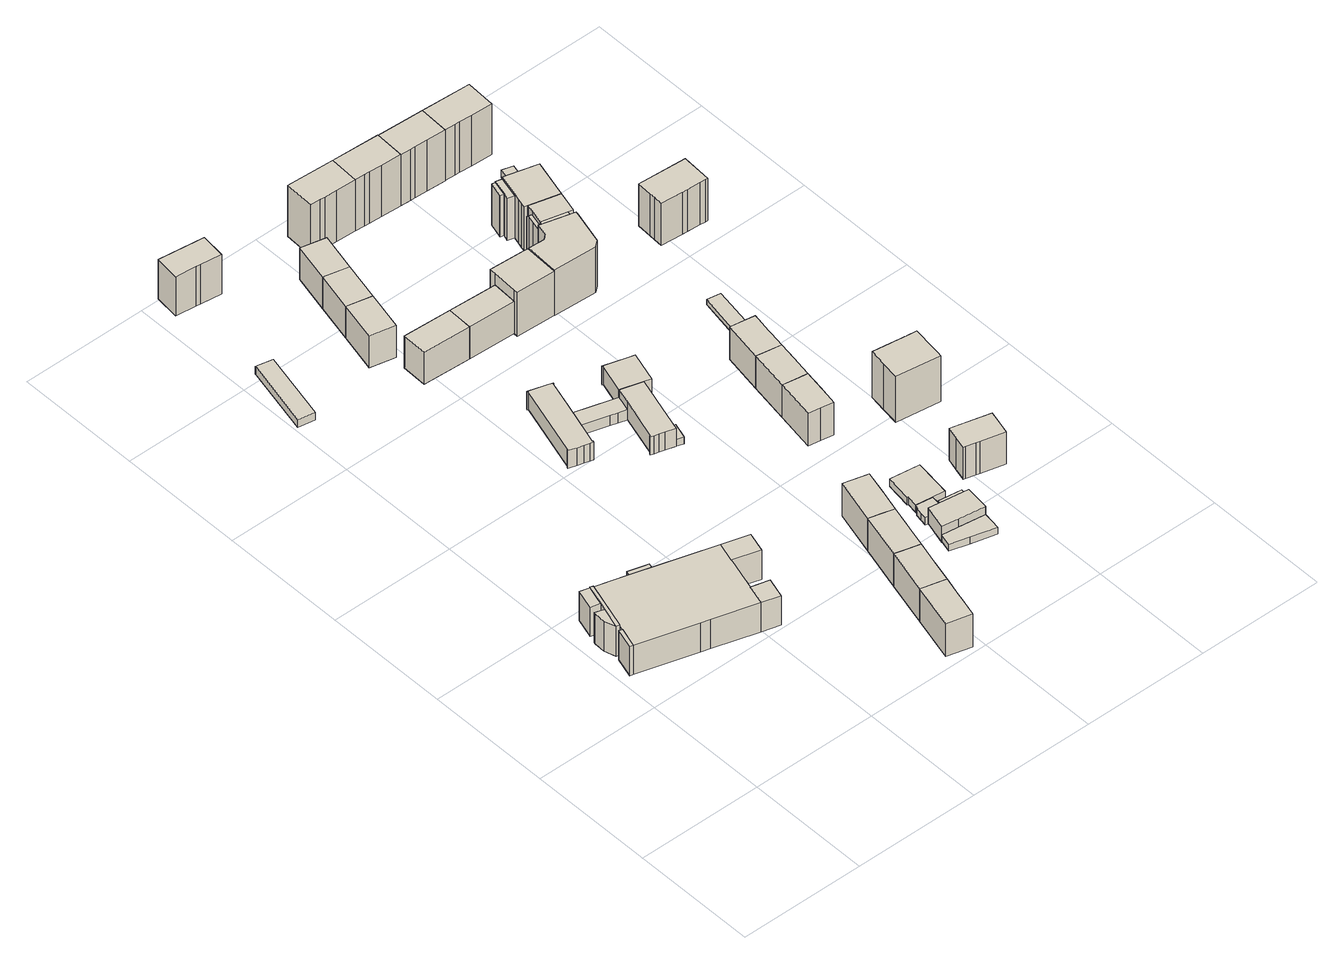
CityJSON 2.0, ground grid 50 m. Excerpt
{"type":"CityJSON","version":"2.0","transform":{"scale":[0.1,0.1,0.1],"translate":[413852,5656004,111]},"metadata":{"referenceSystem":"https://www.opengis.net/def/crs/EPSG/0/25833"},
"CityObjects":{
"building1":{"type":"Building","attributes":{"name":"Bertolt-Brecht-Gymnasium Dresden","Gemeindeschluessel":14612000,"Geometrietyp2DReferenz":"3000","function":"31001_3021","roofType":"9999"},"children":["building1-1","building1-2","building1-3","building1-4","building1-5","building1-6","building1-7","building1-8","building1-9"]},
"building1-1":{"type":"BuildingPart","attributes":{"Dachtyp_tdc":"tdcPolyFlatRoof","Dachneigung":0,"QualitaetDacherkennung":73,"Geometrietyp2DReferenz":"3000","measuredHeight":13.23,"roofType":"1000"},"parents":["building1"],"geometry":[{"type":"Solid","lod":"1","boundaries":[[[[0,1,2,3]],[[4,5,6,7]],[[3,5,4,0]],[[2,6,5,3]],[[1,7,6,2]],[[0,4,7,1]]]]}]},
"building1-2":{"type":"BuildingPart","attributes":{"Dachtyp_tdc":"tdcFreeFormRoof","Dachneigung":72.28,"QualitaetDacherkennung":46,"Geometrietyp2DReferenz":"3000","measuredHeight":14.56,"roofType":"5000"},"parents":["building1"],"geometry":[{"type":"Solid","lod":"1","boundaries":[[[[8,9,10,11,12,13]],[[14,15,16,17,18,19]],[[13,15,14,8]],[[12,16,15,13]],[[11,17,16,12]],[[10,18,17,11]],[[9,19,18,10]],[[8,14,19,9]]]]}]},
"building1-3":{"type":"BuildingPart","attributes":{"Dachtyp_tdc":"tdcPolyFlatRoof","Dachneigung":0,"QualitaetDacherkennung":51,"Geometrietyp2DReferenz":"3000","measuredHeight":13.24,"roofType":"1000"},"parents":["building1"],"geometry":[{"type":"Solid","lod":"1","boundaries":[[[[20,21,22,23]],[[24,25,26,27]],[[23,25,24,20]],[[22,26,25,23]],[[21,27,26,22]],[[20,24,27,21]]]]}]},
"building1-4":{"type":"BuildingPart","attributes":{"Dachtyp_tdc":"tdcPolyFlatRoof","Dachneigung":0,"QualitaetDacherkennung":40,"Geometrietyp2DReferenz":"3000","measuredHeight":6.24,"roofType":"1000"},"parents":["building1"],"geometry":[{"type":"Solid","lod":"1","boundaries":[[[[28,29,30,31]],[[32,33,34,35]],[[30,33,32,31]],[[29,34,33,30]],[[28,35,34,29]],[[31,32,35,28]]]]}]},
"building1-5":{"type":"BuildingPart","attributes":{"Dachtyp_tdc":"tdcPolyFlatRoof","Dachneigung":0,"QualitaetDacherkennung":74,"Geometrietyp2DReferenz":"3000","measuredHeight":13.22,"roofType":"1000"},"parents":["building1"],"geometry":[{"type":"Solid","lod":"1","boundaries":[[[[36,37,38,39]],[[40,41,42,43]],[[39,41,40,36]],[[38,42,41,39]],[[37,43,42,38]],[[36,40,43,37]]]]}]},
"building1-6":{"type":"BuildingPart","attributes":{"Dachtyp_tdc":"tdcPolyFlatRoof","Dachneigung":5.75,"QualitaetDacherkennung":68,"Geometrietyp2DReferenz":"3000","measuredHeight":12.9,"roofType":"2100"},"parents":["building1"],"geometry":[{"type":"Solid","lod":"1","boundaries":[[[[44,45,46,47]],[[48,49,50,51]],[[46,49,48,47]],[[45,50,49,46]],[[44,51,50,45]],[[47,48,51,44]]]]}]},
"building1-7":{"type":"BuildingPart","attributes":{"Dachtyp_tdc":"tdcPolyFlatRoof","Dachneigung":0,"QualitaetDacherkennung":41,"Geometrietyp2DReferenz":"3000","measuredHeight":13.17,"roofType":"1000"},"parents":["building1"],"geometry":[{"type":"Solid","lod":"1","boundaries":[[[[39,38,52,53,54,55,21,20,56,57,1,0,58,59,60,61]],[[41,62,32,35,63,4,7,64,65,24,27,17,16,48,51,42]],[[61,62,41,39]],[[60,32,62,61]],[[59,35,32,60]],[[58,63,35,59]],[[0,4,63,58]],[[1,7,4,0]],[[57,64,7,1]],[[56,65,64,57]],[[20,24,65,56]],[[21,27,24,20]],[[55,17,27,21]],[[54,16,17,55]],[[53,48,16,54]],[[52,51,48,53]],[[38,42,51,52]],[[39,41,42,38]]]]}]},
"building1-8":{"type":"BuildingPart","attributes":{"Dachtyp_tdc":"tdcPolyFlatRoof","Dachneigung":0,"QualitaetDacherkennung":62,"Geometrietyp2DReferenz":"3000","measuredHeight":13.21,"roofType":"1000"},"parents":["building1"],"geometry":[{"type":"Solid","lod":"1","boundaries":[[[[66,67,68,69]],[[70,15,14,71]],[[69,15,70,66]],[[68,14,15,69]],[[67,71,14,68]],[[66,70,71,67]]]]}]},
"building1-9":{"type":"BuildingPart","attributes":{"Dachtyp_tdc":"tdcPolyFlatRoof","Dachneigung":0,"QualitaetDacherkennung":57,"Geometrietyp2DReferenz":"3000","measuredHeight":13.38,"roofType":"1000"},"parents":["building1"],"geometry":[{"type":"Solid","lod":"1","boundaries":[[[[72,73,74,75,76]],[[77,78,79,19,18]],[[76,78,77,72]],[[75,79,78,76]],[[74,19,79,75]],[[73,18,19,74]],[[72,77,18,73]]]]}]},
"building2":{"type":"Building","attributes":{"Dachtyp_tdc":"tdcPolyFlatRoof","Gemeindeschluessel":14612000,"Dachneigung":3.91,"QualitaetDacherkennung":74,"Geometrietyp2DReferenz":"3000","measuredHeight":3.69,"function":"31001_2463","roofType":"2100"},"geometry":[{"type":"Solid","lod":"1","boundaries":[[[[80,81,82,83,84]],[[85,86,87,88,89]],[[84,86,85,80]],[[83,87,86,84]],[[82,88,87,83]],[[81,89,88,82]],[[80,85,89,81]]]]}]},
"building3":{"type":"Building","attributes":{"Dachtyp_tdc":"tdcFreeFormRoof","Gemeindeschluessel":14612000,"Dachneigung":37.37,"QualitaetDacherkennung":79,"Geometrietyp2DReferenz":"3000","measuredHeight":16.78,"function":"31001_9998","roofType":"5000"},"geometry":[{"type":"Solid","lod":"1","boundaries":[[[[90,91,92,93,94,95]],[[96,97,98,99,100,101]],[[95,97,96,90]],[[94,98,97,95]],[[93,99,98,94]],[[92,100,99,93]],[[91,101,100,92]],[[90,96,101,91]]]]}]},
"building4":{"type":"Building","attributes":{"Dachtyp_tdc":"tdcFreeFormRoof","Gemeindeschluessel":14612000,"Dachneigung":37.46,"QualitaetDacherkennung":74,"Geometrietyp2DReferenz":"3000","measuredHeight":19.6,"function":"31001_9998","roofType":"5000"},"geometry":[{"type":"Solid","lod":"1","boundaries":[[[[102,103,104,105,106,107]],[[108,109,110,111,112,113]],[[107,109,108,102]],[[106,110,109,107]],[[105,111,110,106]],[[104,112,111,105]],[[103,113,112,104]],[[102,108,113,103]]]]}]},
"building5":{"type":"Building","attributes":{"Dachtyp_tdc":"tdcGableRoof","Gemeindeschluessel":14612000,"Dachneigung":37.68,"QualitaetDacherkennung":85,"Geometrietyp2DReferenz":"3000","measuredHeight":16.8,"function":"31001_9998","roofType":"3100"},"geometry":[{"type":"Solid","lod":"1","boundaries":[[[[114,115,116,117,118,94,119,93]],[[120,99,121,98,122,123,124,125]],[[93,99,120,114]],[[119,121,99,93]],[[94,98,121,119]],[[118,122,98,94]],[[117,123,122,118]],[[116,124,123,117]],[[115,125,124,116]],[[114,120,125,115]]]]}]},
"building6":{"type":"Building","attributes":{"Dachtyp_tdc":"tdcGableRoof","Gemeindeschluessel":14612000,"Dachneigung":37.13,"QualitaetDacherkennung":88,"Geometrietyp2DReferenz":"3000","measuredHeight":16.35,"function":"31001_9998","roofType":"3100"},"geometry":[{"type":"Solid","lod":"1","boundaries":[[[[126,127,128,129]],[[130,131,132,133]],[[129,131,130,126]],[[128,132,131,129]],[[127,133,132,128]],[[126,130,133,127]]]]}]},
"building7":{"type":"Building","attributes":{"Dachtyp_tdc":"tdcGableRoof","Gemeindeschluessel":14612000,"Dachneigung":37.43,"QualitaetDacherkennung":86,"Geometrietyp2DReferenz":"3000","measuredHeight":16.75,"function":"31001_9998","roofType":"3100"},"geometry":[{"type":"Solid","lod":"1","boundaries":[[[[134,135,136,137,138,118,139,116]],[[140,124,141,122,142,143,144,145]],[[116,124,140,134]],[[139,141,124,116]],[[118,122,141,139]],[[138,142,122,118]],[[137,143,142,138]],[[136,144,143,137]],[[135,145,144,136]],[[134,140,145,135]]]]}]},
"building8":{"type":"Building","attributes":{"Dachtyp_tdc":"tdcGableRoof","Gemeindeschluessel":14612000,"Dachneigung":36.59,"QualitaetDacherkennung":77,"Geometrietyp2DReferenz":"3000","measuredHeight":16.29,"function":"31001_9998","roofType":"3100"},"geometry":[{"type":"Solid","lod":"1","boundaries":[[[[146,147,148,149]],[[150,151,152,153]],[[149,151,150,146]],[[148,152,151,149]],[[147,153,152,148]],[[146,150,153,147]]]]}]},
"building9":{"type":"Building","attributes":{"Dachtyp_tdc":"tdcGableRoof","Gemeindeschluessel":14612000,"Dachneigung":37.4,"QualitaetDacherkennung":92,"Geometrietyp2DReferenz":"3000","measuredHeight":16.39,"function":"31001_9998","roofType":"3100"},"geometry":[{"type":"Solid","lod":"1","boundaries":[[[[129,128,154,155]],[[131,156,157,132]],[[155,156,131,129]],[[154,157,156,155]],[[128,132,157,154]],[[129,131,132,128]]]]}]},
"building10":{"type":"Building","attributes":{"name":"Haus des Kindes","Gemeindeschluessel":14612000,"Geometrietyp2DReferenz":"3000","function":"31001_3010","roofType":"9999"},"children":["building10-1","building10-2","building10-3","building10-4","building10-5"]},
"building10-1":{"type":"BuildingPart","attributes":{"Dachtyp_tdc":"tdcPolyFlatRoof","Dachneigung":3.27,"QualitaetDacherkennung":86,"Geometrietyp2DReferenz":"3000","measuredHeight":8.25,"roofType":"2100"},"parents":["building10"],"geometry":[{"type":"Solid","lod":"1","boundaries":[[[[158,159,160,161,162,163,164,165,166,167,168]],[[169,170,171,172,173,174,175,176,177,178,179]],[[168,170,169,158]],[[167,171,170,168]],[[166,172,171,167]],[[165,173,172,166]],[[164,174,173,165]],[[163,175,174,164]],[[162,176,175,163]],[[161,177,176,162]],[[160,178,177,161]],[[159,179,178,160]],[[158,169,179,159]]]]}]},
"building10-2":{"type":"BuildingPart","attributes":{"Dachtyp_tdc":"tdcPolyFlatRoof","Dachneigung":0,"QualitaetDacherkennung":62,"Geometrietyp2DReferenz":"3000","measuredHeight":3.06,"roofType":"1000"},"parents":["building10"],"geometry":[{"type":"Solid","lod":"1","boundaries":[[[[180,181,182,183,184]],[[185,186,187,170,169]],[[184,186,185,180]],[[183,187,186,184]],[[182,170,187,183]],[[181,169,170,182]],[[180,185,169,181]]]]}]},
"building10-3":{"type":"BuildingPart","attributes":{"Dachtyp_tdc":"tdcPolyFlatRoof","Dachneigung":3.25,"QualitaetDacherkennung":56,"Geometrietyp2DReferenz":"3000","measuredHeight":8.43,"roofType":"2100"},"parents":["building10"],"geometry":[{"type":"Solid","lod":"1","boundaries":[[[[188,189,190,191,192,193,194,195,196]],[[197,198,199,200,201,202,203,179,178]],[[196,198,197,188]],[[195,199,198,196]],[[194,200,199,195]],[[193,201,200,194]],[[192,202,201,193]],[[191,203,202,192]],[[190,179,203,191]],[[189,178,179,190]],[[188,197,178,189]]]]}]},
"building10-4":{"type":"BuildingPart","attributes":{"Dachtyp_tdc":"tdcPolyFlatRoof","Dachneigung":0,"QualitaetDacherkennung":81,"Geometrietyp2DReferenz":"3000","measuredHeight":4.56,"roofType":"1000"},"parents":["building10"],"geometry":[{"type":"Solid","lod":"1","boundaries":[[[[204,205,206,207,208,209,210,211]],[[177,212,213,214,215,216,217,197]],[[211,212,177,204]],[[210,213,212,211]],[[209,214,213,210]],[[208,215,214,209]],[[207,216,215,208]],[[206,217,216,207]],[[205,197,217,206]],[[204,177,197,205]]]]}]},
"building10-5":{"type":"BuildingPart","attributes":{"Dachtyp_tdc":"tdcPolyFlatRoof","Dachneigung":3.59,"QualitaetDacherkennung":77,"Geometrietyp2DReferenz":"3000","measuredHeight":8.2,"roofType":"2100"},"parents":["building10"],"geometry":[{"type":"Solid","lod":"1","boundaries":[[[[218,219,220,221,222,223,224,225,226,227,228,229,230,231,232,233,234,235]],[[236,237,238,239,240,215,214,241,242,243,244,245,246,247,248,249,250,251]],[[235,237,236,218]],[[234,238,237,235]],[[233,239,238,234]],[[232,240,239,233]],[[231,215,240,232]],[[230,214,215,231]],[[229,241,214,230]],[[228,242,241,229]],[[227,243,242,228]],[[226,244,243,227]],[[225,245,244,226]],[[224,246,245,225]],[[223,247,246,224]],[[222,248,247,223]],[[221,249,248,222]],[[220,250,249,221]],[[219,251,250,220]],[[218,236,251,219]]]]}]},
"building11":{"type":"Building","attributes":{"Dachtyp_tdc":"tdcFreeFormRoof","Gemeindeschluessel":14612000,"Dachneigung":37.3,"QualitaetDacherkennung":89,"Geometrietyp2DReferenz":"3000","measuredHeight":16.74,"function":"31001_9998","roofType":"5000"},"geometry":[{"type":"Solid","lod":"1","boundaries":[[[[138,136,252,253,254,255]],[[142,256,257,258,259,144]],[[255,256,142,138]],[[254,257,256,255]],[[253,258,257,254]],[[252,259,258,253]],[[136,144,259,252]],[[138,142,144,136]]]]}]},
"building12":{"type":"Building","attributes":{"Dachtyp_tdc":"tdcGableRoof","Gemeindeschluessel":14612000,"Dachneigung":37.47,"QualitaetDacherkennung":85,"Geometrietyp2DReferenz":"3000","measuredHeight":16.39,"function":"31001_9998","roofType":"3100"},"geometry":[{"type":"Solid","lod":"1","boundaries":[[[[155,154,260,261]],[[156,262,263,157]],[[261,262,156,155]],[[260,263,262,261]],[[154,157,263,260]],[[155,156,157,154]]]]}]},
"building13":{"type":"Building","attributes":{"Dachtyp_tdc":"tdcGableRoof","Gemeindeschluessel":14612000,"Dachneigung":36.63,"QualitaetDacherkennung":78,"Geometrietyp2DReferenz":"3000","measuredHeight":16.3,"function":"31001_9998","roofType":"3100"},"geometry":[{"type":"Solid","lod":"1","boundaries":[[[[264,265,149,148]],[[266,152,151,267]],[[148,152,266,264]],[[149,151,152,148]],[[265,267,151,149]],[[264,266,267,265]]]]}]},
"building14":{"type":"Building","attributes":{"Dachtyp_tdc":"tdcPolyFlatRoof","Gemeindeschluessel":14612000,"Dachneigung":4.67,"QualitaetDacherkennung":70,"Geometrietyp2DReferenz":"3000","measuredHeight":3.88,"function":"31001_9998","roofType":"2100"},"geometry":[{"type":"Solid","lod":"1","boundaries":[[[[268,269,270,271,272,273]],[[274,275,276,277,278,279]],[[273,275,274,268]],[[272,276,275,273]],[[271,277,276,272]],[[270,278,277,271]],[[269,279,278,270]],[[268,274,279,269]]]]}]},
"building15":{"type":"Building","attributes":{"Dachtyp_tdc":"tdcPolyFlatRoof","Gemeindeschluessel":14612000,"Dachneigung":0,"QualitaetDacherkennung":69,"Geometrietyp2DReferenz":"3000","measuredHeight":7.03,"function":"31001_9998","roofType":"1000"},"geometry":[{"type":"Solid","lod":"1","boundaries":[[[[280,281,282,283,284,285]],[[286,287,288,289,290,291]],[[285,287,286,280]],[[284,288,287,285]],[[283,289,288,284]],[[282,290,289,283]],[[281,291,290,282]],[[280,286,291,281]]]]}]},
"building16":{"type":"Building","attributes":{"Gemeindeschluessel":14612000,"Geometrietyp2DReferenz":"3000","function":"31001_9998","roofType":"9999"},"children":["building16-1","building16-2"]},
"building16-1":{"type":"BuildingPart","attributes":{"Dachtyp_tdc":"tdcFreeFormRoof","Dachneigung":20.93,"QualitaetDacherkennung":26,"Geometrietyp2DReferenz":"3000","measuredHeight":4.13,"roofType":"5000"},"parents":["building16"],"geometry":[{"type":"Solid","lod":"1","boundaries":[[[[292,293,294,295,296,297,298,299,300,301]],[[302,303,304,305,306,307,308,309,310,311]],[[301,303,302,292]],[[300,304,303,301]],[[299,305,304,300]],[[298,306,305,299]],[[297,307,306,298]],[[296,308,307,297]],[[295,309,308,296]],[[294,310,309,295]],[[293,311,310,294]],[[292,302,311,293]]]]}]},
"building16-2":{"type":"BuildingPart","attributes":{"Dachtyp_tdc":"tdcPolyFlatRoof","Dachneigung":3.42,"QualitaetDacherkennung":55,"Geometrietyp2DReferenz":"3000","measuredHeight":3.92,"roofType":"2100"},"parents":["building16"],"geometry":[{"type":"Solid","lod":"1","boundaries":[[[[312,313,314,315]],[[316,317,306,304]],[[315,317,316,312]],[[314,306,317,315]],[[313,304,306,314]],[[312,316,304,313]]]]}]},
"building17":{"type":"Building","attributes":{"Dachtyp_tdc":"tdcFreeFormRoof","Gemeindeschluessel":14612000,"Dachneigung":10.44,"QualitaetDacherkennung":59,"Geometrietyp2DReferenz":"3000","measuredHeight":4.3,"function":"31001_9998","roofType":"5000"},"geometry":[{"type":"Solid","lod":"1","boundaries":[[[[318,319,320,321,322,323,324]],[[325,326,327,328,329,303,302]],[[324,326,325,318]],[[323,327,326,324]],[[322,328,327,323]],[[321,329,328,322]],[[320,303,329,321]],[[319,302,303,320]],[[318,325,302,319]]]]}]},
"building18":{"type":"Building","attributes":{"Dachtyp_tdc":"tdcPolyFlatRoof","Gemeindeschluessel":14612000,"Dachneigung":0,"QualitaetDacherkennung":78,"Geometrietyp2DReferenz":"3000","measuredHeight":22.97,"function":"31001_9998","roofType":"1000"},"geometry":[{"type":"Solid","lod":"1","boundaries":[[[[330,331,332,333,334,335,336]],[[337,338,339,340,341,342,343]],[[336,338,337,330]],[[335,339,338,336]],[[334,340,339,335]],[[333,341,340,334]],[[332,342,341,333]],[[331,343,342,332]],[[330,337,343,331]]]]}]},
"building19":{"type":"Building","attributes":{"Dachtyp_tdc":"tdcFreeFormRoof","Gemeindeschluessel":14612000,"Dachneigung":32.84,"QualitaetDacherkennung":61,"Geometrietyp2DReferenz":"3000","measuredHeight":22.04,"function":"31001_9998","roofType":"5000"},"geometry":[{"type":"Solid","lod":"1","boundaries":[[[[344,345,346,347,348,349,350,351,352]],[[353,354,355,356,357,358,359,360,361]],[[352,354,353,344]],[[351,355,354,352]],[[350,356,355,351]],[[349,357,356,350]],[[348,358,357,349]],[[347,359,358,348]],[[346,360,359,347]],[[345,361,360,346]],[[344,353,361,345]]]]}]},
"building20":{"type":"Building","attributes":{"Dachtyp_tdc":"tdcGableRoof","Gemeindeschluessel":14612000,"Dachneigung":37.66,"QualitaetDacherkennung":93,"Geometrietyp2DReferenz":"3000","measuredHeight":16.67,"function":"31001_9998","roofType":"3100"},"geometry":[{"type":"Solid","lod":"1","boundaries":[[[[362,363,364,365,366,367,368,369]],[[370,371,372,373,374,375,376,377]],[[369,371,370,362]],[[368,372,371,369]],[[367,373,372,368]],[[366,374,373,367]],[[365,375,374,366]],[[364,376,375,365]],[[363,377,376,364]],[[362,370,377,363]]]]}]},
"building21":{"type":"Building","attributes":{"Dachtyp_tdc":"tdcGableRoof","Gemeindeschluessel":14612000,"Dachneigung":37.41,"QualitaetDacherkennung":91,"Geometrietyp2DReferenz":"3000","measuredHeight":16.63,"function":"31001_9998","roofType":"3100"},"geometry":[{"type":"Solid","lod":"1","boundaries":[[[[378,379,380,381,382,366,365,364]],[[383,376,375,374,384,385,386,387]],[[364,376,383,378]],[[365,375,376,364]],[[366,374,375,365]],[[382,384,374,366]],[[381,385,384,382]],[[380,386,385,381]],[[379,387,386,380]],[[378,383,387,379]]]]}]},
"building22":{"type":"Building","attributes":{"Dachtyp_tdc":"tdcPolyFlatRoof","Gemeindeschluessel":14612000,"Dachneigung":0,"QualitaetDacherkennung":85,"Geometrietyp2DReferenz":"3000","measuredHeight":23.07,"function":"31001_9998","roofType":"1000"},"geometry":[{"type":"Solid","lod":"1","boundaries":[[[[388,389,390,391,333,332,392]],[[393,394,395,396,397,398,399]],[[392,394,393,388]],[[332,395,394,392]],[[333,396,395,332]],[[391,397,396,333]],[[390,398,397,391]],[[389,399,398,390]],[[388,393,399,389]]]]}]},
"building23":{"type":"Building","attributes":{"Dachtyp_tdc":"tdcFreeFormRoof","Gemeindeschluessel":14612000,"Dachneigung":37.39,"QualitaetDacherkennung":90,"Geometrietyp2DReferenz":"3000","measuredHeight":16.6,"function":"31001_9998","roofType":"5000"},"geometry":[{"type":"Solid","lod":"1","boundaries":[[[[380,400,401,402,403,382]],[[386,384,404,405,406,407]],[[382,384,386,380]],[[403,404,384,382]],[[402,405,404,403]],[[401,406,405,402]],[[400,407,406,401]],[[380,386,407,400]]]]}]},
"building24":{"type":"Building","attributes":{"Dachtyp_tdc":"tdcGableRoof","Gemeindeschluessel":14612000,"Dachneigung":36.94,"QualitaetDacherkennung":85,"Geometrietyp2DReferenz":"3000","measuredHeight":16.31,"function":"31001_9998","roofType":"3100"},"geometry":[{"type":"Solid","lod":"1","boundaries":[[[[408,409,410,411,412,413,414,415,416]],[[417,418,419,420,421,422,423,424,425]],[[416,418,417,408]],[[415,419,418,416]],[[414,420,419,415]],[[413,421,420,414]],[[412,422,421,413]],[[411,423,422,412]],[[410,424,423,411]],[[409,425,424,410]],[[408,417,425,409]]]]}]},
"building25":{"type":"Building","attributes":{"Dachtyp_tdc":"tdcFreeFormRoof","Gemeindeschluessel":14612000,"Dachneigung":28.91,"QualitaetDacherkennung":23,"Geometrietyp2DReferenz":"3000","measuredHeight":22.79,"function":"31001_9998","roofType":"5000"},"geometry":[{"type":"Solid","lod":"1","boundaries":[[[[426,427,428,429,430,431,432,433,434,435,436,437,438,439,440,441]],[[361,360,442,443,444,445,446,447,448,449,450,451,452,453,454,455]],[[441,360,361,426]],[[440,442,360,441]],[[439,443,442,440]],[[438,444,443,439]],[[437,445,444,438]],[[436,446,445,437]],[[435,447,446,436]],[[434,448,447,435]],[[433,449,448,434]],[[432,450,449,433]],[[431,451,450,432]],[[430,452,451,431]],[[429,453,452,430]],[[428,454,453,429]],[[427,455,454,428]],[[426,361,455,427]]]]}]},
"building26":{"type":"Building","attributes":{"Dachtyp_tdc":"tdcGableRoof","Gemeindeschluessel":14612000,"Dachneigung":31.06,"QualitaetDacherkennung":80,"Geometrietyp2DReferenz":"3000","measuredHeight":22.83,"function":"31001_9998","roofType":"3100"},"geometry":[{"type":"Solid","lod":"1","boundaries":[[[[456,457,458,459,460,461,462,463,464,465,466,467,468,469]],[[470,471,472,473,474,475,476,477,478,479,480,481,482,483]],[[469,471,470,456]],[[468,472,471,469]],[[467,473,472,468]],[[466,474,473,467]],[[465,475,474,466]],[[464,476,475,465]],[[463,477,476,464]],[[462,478,477,463]],[[461,479,478,462]],[[460,480,479,461]],[[459,481,480,460]],[[458,482,481,459]],[[457,483,482,458]],[[456,470,483,457]]]]}]},
"building27":{"type":"Building","attributes":{"Gemeindeschluessel":14612000,"Geometrietyp2DReferenz":"3000","function":"31001_9998","roofType":"9999"},"children":["building27-1","building27-2","building27-3","building27-4","building27-5","building27-6"]},
"building27-1":{"type":"BuildingPart","attributes":{"Dachtyp_tdc":"tdcGableRoof","Dachneigung":30.38,"QualitaetDacherkennung":61,"Geometrietyp2DReferenz":"3000","measuredHeight":21.58,"roofType":"3100"},"parents":["building27"],"geometry":[{"type":"Solid","lod":"1","boundaries":[[[[484,485,486,487]],[[488,489,490,491]],[[487,489,488,484]],[[486,490,489,487]],[[485,491,490,486]],[[484,488,491,485]]]]}]},
"building27-2":{"type":"BuildingPart","attributes":{"Dachtyp_tdc":"tdcGableRoof","Dachneigung":11.81,"QualitaetDacherkennung":35,"Geometrietyp2DReferenz":"3000","measuredHeight":21.8,"roofType":"3100"},"parents":["building27"],"geometry":[{"type":"Solid","lod":"1","boundaries":[[[[492,493,494,495,496,497,498,499,500,501,502]],[[503,504,505,506,507,508,509,510,511,512,513]],[[502,504,503,492]],[[501,505,504,502]],[[500,506,505,501]],[[499,507,506,500]],[[498,508,507,499]],[[497,509,508,498]],[[496,510,509,497]],[[495,511,510,496]],[[494,512,511,495]],[[493,513,512,494]],[[492,503,513,493]]]]}]},
"building27-3":{"type":"BuildingPart","attributes":{"Dachtyp_tdc":"tdcPolyFlatRoof","Dachneigung":31.44,"QualitaetDacherkennung":54,"Geometrietyp2DReferenz":"3000","measuredHeight":18.95,"roofType":"2100"},"parents":["building27"],"geometry":[{"type":"Solid","lod":"1","boundaries":[[[[514,515,516,517,518]],[[519,520,521,522,523]],[[518,520,519,514]],[[517,521,520,518]],[[516,522,521,517]],[[515,523,522,516]],[[514,519,523,515]]]]}]},
"building27-4":{"type":"BuildingPart","attributes":{"Dachtyp_tdc":"tdcGableRoof","Dachneigung":29.55,"QualitaetDacherkennung":81,"Geometrietyp2DReferenz":"3000","measuredHeight":21.89,"roofType":"3100"},"parents":["building27"],"geometry":[{"type":"Solid","lod":"1","boundaries":[[[[524,487,486,525,492,501]],[[526,505,503,527,490,489]],[[501,505,526,524]],[[492,503,505,501]],[[525,527,503,492]],[[486,490,527,525]],[[487,489,490,486]],[[524,526,489,487]]]]}]},
"building27-5":{"type":"BuildingPart","attributes":{"Dachtyp_tdc":"tdcPolyFlatRoof","Dachneigung":29.57,"QualitaetDacherkennung":74,"Geometrietyp2DReferenz":"3000","measuredHeight":18.91,"roofType":"2100"},"parents":["building27"],"geometry":[{"type":"Solid","lod":"1","boundaries":[[[[528,529,530,531,532,533,534]],[[526,488,535,536,537,538,539]],[[534,488,526,528]],[[533,535,488,534]],[[532,536,535,533]],[[531,537,536,532]],[[530,538,537,531]],[[529,539,538,530]],[[528,526,539,529]]]]}]},
"building27-6":{"type":"BuildingPart","attributes":{"Dachtyp_tdc":"tdcFreeFormRoof","Dachneigung":62.15,"QualitaetDacherkennung":23,"Geometrietyp2DReferenz":"3000","measuredHeight":20.19,"roofType":"5000"},"parents":["building27"],"geometry":[{"type":"Solid","lod":"1","boundaries":[[[[540,541,542,543,544]],[[545,520,519,510,509]],[[544,520,545,540]],[[543,519,520,544]],[[542,510,519,543]],[[541,509,510,542]],[[540,545,509,541]]]]}]},
"building28":{"type":"Building","attributes":{"Dachtyp_tdc":"tdcPolyFlatRoof","Gemeindeschluessel":14612000,"Dachneigung":3.77,"QualitaetDacherkennung":68,"Geometrietyp2DReferenz":"3000","measuredHeight":2.48,"function":"31001_2463","roofType":"2100"},"geometry":[{"type":"Solid","lod":"1","boundaries":[[[[546,547,548,549]],[[550,551,552,553]],[[549,551,550,546]],[[548,552,551,549]],[[547,553,552,548]],[[546,550,553,547]]]]}]},
"building29":{"type":"Building","attributes":{"Dachtyp_tdc":"tdcPolyFlatRoof","Gemeindeschluessel":14612000,"Dachneigung":0,"QualitaetDacherkennung":76,"Geometrietyp2DReferenz":"3000","measuredHeight":22.89,"function":"31001_9998","roofType":"1000"},"geometry":[{"type":"Solid","lod":"1","boundaries":[[[[554,555,556,557,558,559,560]],[[561,562,398,397,563,564,565]],[[560,562,561,554]],[[559,398,562,560]],[[558,397,398,559]],[[557,563,397,558]],[[556,564,563,557]],[[555,565,564,556]],[[554,561,565,555]]]]}]},
"building30":{"type":"Building","attributes":{"Dachtyp_tdc":"tdcGableRoof","Gemeindeschluessel":14612000,"Dachneigung":28.75,"QualitaetDacherkennung":74,"Geometrietyp2DReferenz":"3000","measuredHeight":3.77,"function":"31001_9998","roofType":"3100"},"geometry":[{"type":"Solid","lod":"1","boundaries":[[[[566,567,568,569]],[[570,571,572,573]],[[569,571,570,566]],[[568,572,571,569]],[[567,573,572,568]],[[566,570,573,567]]]]}]},
"building31":{"type":"Building","attributes":{"Dachtyp_tdc":"tdcPolyFlatRoof","Gemeindeschluessel":14612000,"Dachneigung":0,"QualitaetDacherkennung":79,"Geometrietyp2DReferenz":"3000","measuredHeight":22.79,"function":"31001_9998","roofType":"1000"},"geometry":[{"type":"Solid","lod":"1","boundaries":[[[[574,575,576,577,557,556,578]],[[579,580,581,582,583,584,585]],[[578,580,579,574]],[[556,581,580,578]],[[557,582,581,556]],[[577,583,582,557]],[[576,584,583,577]],[[575,585,584,576]],[[574,579,585,575]]]]}]},
"building32":{"type":"Building","attributes":{"Dachtyp_tdc":"tdcFreeFormRoof","Gemeindeschluessel":14612000,"Dachneigung":37.23,"QualitaetDacherkennung":73,"Geometrietyp2DReferenz":"3000","measuredHeight":21.31,"function":"31001_9998","roofType":"5000"},"geometry":[{"type":"Solid","lod":"1","boundaries":[[[[586,587,588,589,590,591,592,593,594,595]],[[596,597,598,599,600,601,602,603,604,605]],[[595,597,596,586]],[[594,598,597,595]],[[593,599,598,594]],[[592,600,599,593]],[[591,601,600,592]],[[590,602,601,591]],[[589,603,602,590]],[[588,604,603,589]],[[587,605,604,588]],[[586,596,605,587]]]]}]}
},
"vertices":[
[520,611,139],[498,533,139],[567,513,139],[590,593,139],[520,611,7],[590,593,7],[567,513,7],[498,533,7],
[105,878,142],[96,848,142],[70,762,142],[83,759,142],[140,953,142],[129,957,142],[105,878,7],[129,957,7],[140,953,7],[83,759,7],[70,762,7],[96,848,7],
[54,661,139],[78,741,139],[65,744,139],[42,665,139],[54,661,7],[42,665,7],[65,744,7],[78,741,7],
[530,646,69],[554,640,69],[573,705,69],[549,712,69],[549,712,7],[573,705,7],[554,640,7],[530,646,7],
[663,716,139],[686,795,139],[582,825,139],[559,747,139],[663,716,7],[559,747,7],[582,825,7],[686,795,7],
[344,894,135],[350,914,135],[272,936,135],[267,917,135],[267,917,7],[272,936,7],[350,914,7],[344,894,7],
[344,894,139],[267,917,139],[140,953,139],[83,759,139],[287,594,139],[323,584,139],[529,642,139],[530,646,139],[549,712,139],[551,716,139],[551,716,7],[529,642,7],[323,584,7],[287,594,7],
[92,967,139],[69,888,139],[105,878,139],[129,957,139],[92,967,7],[69,888,7],
[55,808,141],[70,762,141],[96,848,141],[60,859,141],[58,852,141],[55,808,7],[58,852,7],[60,859,7],
[7,2246,52],[73,2234,52],[138,2510,52],[72,2525,52],[71,2520,52],[7,2246,17],[71,2520,17],[72,2525,17],[138,2510,17],[73,2234,17],
[952,8,172],[974,92,172],[978,109,172],[999,187,172],[902,212,172],[855,33,172],[952,8,24],[855,33,24],[902,212,24],[999,187,24],[978,109,24],[974,92,24],
[57,2897,199],[139,2887,199],[156,2885,199],[238,2874,199],[250,2972,199],[69,2995,199],[57,2897,22],[69,2995,22],[250,2972,22],[238,2874,22],[156,2885,22],[139,2887,22],
[1020,268,172],[1025,285,172],[1046,365,172],[997,378,172],[949,391,172],[950,200,172],[1020,268,24],[950,200,24],[949,391,24],[997,378,24],[1046,365,24],[1025,285,24],
[367,2299,162],[465,2277,162],[501,2430,162],[403,2453,162],[367,2299,18],[403,2453,18],[501,2430,18],[465,2277,18],
[1068,447,172],[1072,464,172],[1093,545,172],[1044,558,172],[997,571,172],[996,378,172],[1068,447,24],[996,378,24],[997,571,24],[1044,558,24],[1093,545,24],[1072,464,24],
[452,2222,162],[448,2122,162],[638,2112,162],[643,2213,162],[452,2222,18],[643,2213,18],[638,2112,18],[448,2122,18],
[536,2583,162],[439,2606,162],[439,2606,18],[536,2583,18],
[883,1419,98],[934,1592,98],[848,1617,98],[830,1556,98],[781,1388,98],[778,1389,98],[776,1384,98],[788,1380,98],[807,1375,98],[828,1369,98],[865,1358,98],[883,1419,18],[865,1358,18],[828,1369,18],[807,1375,18],[788,1380,18],[776,1384,18],[778,1389,18],[781,1388,18],[830,1556,18],[848,1617,18],[934,1592,18],
[910,1411,49],[883,1419,49],[865,1358,49],[867,1357,49],[892,1350,49],[910,1411,18],[892,1350,18],[867,1357,18],
[848,1618,99],[848,1617,99],[934,1592,99],[961,1584,99],[996,1703,99],[972,1710,99],[880,1737,99],[879,1733,99],[882,1732,99],[848,1618,18],[882,1732,18],[879,1733,18],[880,1737,18],[972,1710,18],[996,1703,18],[961,1584,18],
[830,1556,64],[848,1618,64],[731,1652,64],[705,1660,64],[674,1669,64],[656,1607,64],[770,1574,64],[798,1565,64],[798,1565,18],[770,1574,18],[656,1607,18],[674,1669,18],[705,1660,18],[731,1652,18],
[619,1812,98],[618,1808,98],[622,1807,98],[537,1520,98],[535,1521,98],[533,1516,98],[565,1506,98],[590,1499,98],[611,1493,98],[623,1490,98],[625,1494,98],[622,1495,98],[655,1607,98],[674,1669,98],[707,1783,98],[709,1782,98],[710,1785,98],[622,1811,98],[619,1812,18],[622,1811,18],[710,1785,18],[709,1782,18],[707,1783,18],[622,1495,18],[625,1494,18],[623,1490,18],[611,1493,18],[590,1499,18],[565,1506,18],[533,1516,18],[535,1521,18],[537,1520,18],[622,1807,18],[618,1808,18],
[1115,625,172],[1119,642,172],[1140,723,172],[1044,749,172],[1044,749,24],[1140,723,24],[1119,642,24],[1115,625,24],
[572,2734,162],[475,2757,162],[475,2757,18],[572,2734,18],
[826,2103,162],[831,2203,162],[826,2103,18],[831,2203,18],
[1194,396,54],[1269,375,54],[1366,349,54],[1376,420,54],[1272,435,54],[1207,444,54],[1194,396,23],[1207,444,23],[1272,435,23],[1376,420,23],[1366,349,23],[1269,375,23],
[1389,516,91],[1388,516,91],[1232,539,91],[1207,444,91],[1272,435,91],[1376,420,91],[1389,516,20],[1376,420,20],[1272,435,20],[1207,444,20],[1232,539,20],[1388,516,20],
[1237,606,52],[1234,593,52],[1231,594,52],[1226,565,52],[1222,542,52],[1232,539,52],[1294,530,52],[1298,555,52],[1300,569,52],[1304,596,52],[1237,606,19],[1304,596,19],[1300,569,19],[1298,555,19],[1294,530,19],[1232,539,19],[1222,542,19],[1226,565,19],[1231,594,19],[1234,593,19],
[1394,556,57],[1300,569,57],[1294,530,57],[1388,516,57],[1394,556,19],[1388,516,19],
[1245,650,53],[1237,606,53],[1304,596,53],[1352,590,53],[1373,738,53],[1256,754,53],[1241,651,53],[1245,650,19],[1241,651,19],[1256,754,19],[1373,738,19],[1352,590,19],
[634,2814,247],[685,2812,247],[763,2808,247],[769,2926,247],[582,2936,247],[575,2817,247],[616,2815,247],[634,2814,17],[616,2815,17],[575,2817,17],[582,2936,17],[769,2926,17],[763,2808,17],[685,2812,17],
[825,2088,215],[981,2081,215],[987,2213,215],[987,2218,215],[976,2219,215],[962,2220,215],[832,2227,215],[831,2203,215],[826,2103,215],[825,2088,17],[826,2103,17],[831,2203,17],[832,2227,17],[962,2220,17],[976,2219,17],[987,2218,17],[987,2213,17],[981,2081,17],
[1291,1115,169],[1294,1133,169],[1307,1209,169],[1257,1217,169],[1209,1226,169],[1182,1069,169],[1230,1061,169],[1280,1052,169],[1291,1115,22],[1280,1052,22],[1230,1061,22],[1182,1069,22],[1209,1226,22],[1257,1217,22],[1307,1209,22],[1294,1133,22],
[1318,1271,169],[1321,1290,169],[1334,1367,169],[1284,1375,169],[1236,1384,169],[1318,1271,22],[1236,1384,22],[1284,1375,22],[1334,1367,22],[1321,1290,22],
[821,2805,247],[872,2802,247],[952,2798,247],[958,2916,247],[802,2806,247],[821,2805,16],[802,2806,16],[763,2808,16],[769,2926,16],[958,2916,16],[952,2798,16],[872,2802,16],
[1344,1429,169],[1347,1446,169],[1361,1526,169],[1264,1543,169],[1264,1543,22],[1361,1526,22],[1347,1446,22],[1344,1429,22],
[1498,605,166],[1515,600,166],[1607,577,166],[1620,625,166],[1632,674,166],[1480,714,166],[1467,664,166],[1455,616,166],[1464,614,166],[1498,605,22],[1464,614,22],[1455,616,22],[1467,664,22],[1480,714,22],[1632,674,22],[1620,625,22],[1607,577,22],[1515,600,22],
[981,2081,222],[982,2080,222],[1152,2071,222],[1176,2090,222],[1213,2230,222],[1212,2230,222],[1214,2236,222],[1196,2241,222],[1084,2271,222],[1082,2272,222],[1069,2225,222],[1051,2209,222],[1033,2210,222],[1007,2212,222],[994,2212,222],[987,2213,222],[994,2212,17],[1007,2212,17],[1033,2210,17],[1051,2209,17],[1069,2225,17],[1082,2272,17],[1084,2271,17],[1196,2241,17],[1214,2236,17],[1212,2230,17],[1213,2230,17],[1176,2090,17],[1152,2071,17],[982,2080,17],
[1580,1089,227],[1563,1091,227],[1491,1102,227],[1481,1033,227],[1471,963,227],[1645,938,227],[1647,954,227],[1655,1008,227],[1662,1055,227],[1665,1077,227],[1627,1082,227],[1625,1082,227],[1617,1084,227],[1606,1085,227],[1580,1089,20],[1606,1085,20],[1617,1084,20],[1625,1082,20],[1627,1082,20],[1665,1077,20],[1662,1055,20],[1655,1008,20],[1647,954,20],[1645,938,20],[1471,963,20],[1481,1033,20],[1491,1102,20],[1563,1091,20],
[1097,2268,214],[1196,2241,214],[1201,2261,214],[1102,2286,214],[1097,2268,14],[1102,2286,14],[1201,2261,14],[1196,2241,14],
[1242,2339,214],[1252,2377,214],[1282,2490,214],[1211,2509,214],[1151,2525,214],[1129,2440,214],[1121,2411,214],[1115,2389,214],[1111,2373,214],[1124,2370,214],[1172,2357,214],[1242,2339,14],[1172,2357,14],[1124,2370,14],[1111,2373,14],[1115,2389,14],[1121,2411,14],[1129,2440,14],[1151,2525,14],[1211,2509,14],[1282,2490,14],[1252,2377,14],
[1126,2532,200],[1113,2535,200],[1097,2477,200],[1097,2475,200],[1110,2471,200],[1126,2532,14],[1110,2471,14],[1097,2475,14],[1097,2477,14],[1113,2535,14],
[1116,2341,214],[1220,2256,214],[1116,2341,14],[1220,2256,14],
[1116,2341,198],[1097,2346,198],[1097,2343,198],[1103,2342,198],[1095,2312,198],[1084,2271,198],[1097,2268,198],[1084,2271,14],[1095,2312,14],[1103,2342,14],[1097,2343,14],[1097,2346,14],
[1103,2447,204],[1129,2440,204],[1151,2525,204],[1126,2532,204],[1110,2471,204],[1103,2447,14],
[1382,1787,42],[1350,1608,42],[1405,1599,42],[1436,1777,42],[1382,1787,19],[1436,1777,19],[1405,1599,19],[1350,1608,19],
[1011,2795,245],[1063,2793,245],[1138,2789,245],[1144,2907,245],[958,2916,245],[952,2798,245],[993,2796,245],[1011,2795,16],[993,2796,16],[1144,2907,16],[1138,2789,16],[1063,2793,16],
[1246,2532,47],[1290,2520,47],[1329,2669,47],[1285,2681,47],[1246,2532,15],[1285,2681,15],[1329,2669,15],[1290,2520,15],
[1197,2786,245],[1249,2783,245],[1333,2779,245],[1339,2897,245],[1180,2787,245],[1197,2786,17],[1180,2787,17],[1138,2789,17],[1144,2907,17],[1339,2897,17],[1333,2779,17],[1249,2783,17],
[1542,2085,209],[1565,2084,209],[1616,2080,209],[1639,2078,209],[1648,2078,209],[1655,2196,209],[1464,2209,209],[1460,2149,209],[1459,2126,209],[1457,2091,209],[1542,2085,19],[1457,2091,19],[1459,2126,19],[1460,2149,19],[1464,2209,19],[1655,2196,19],[1648,2078,19],[1639,2078,19],[1616,2080,19],[1565,2084,19]
]}
